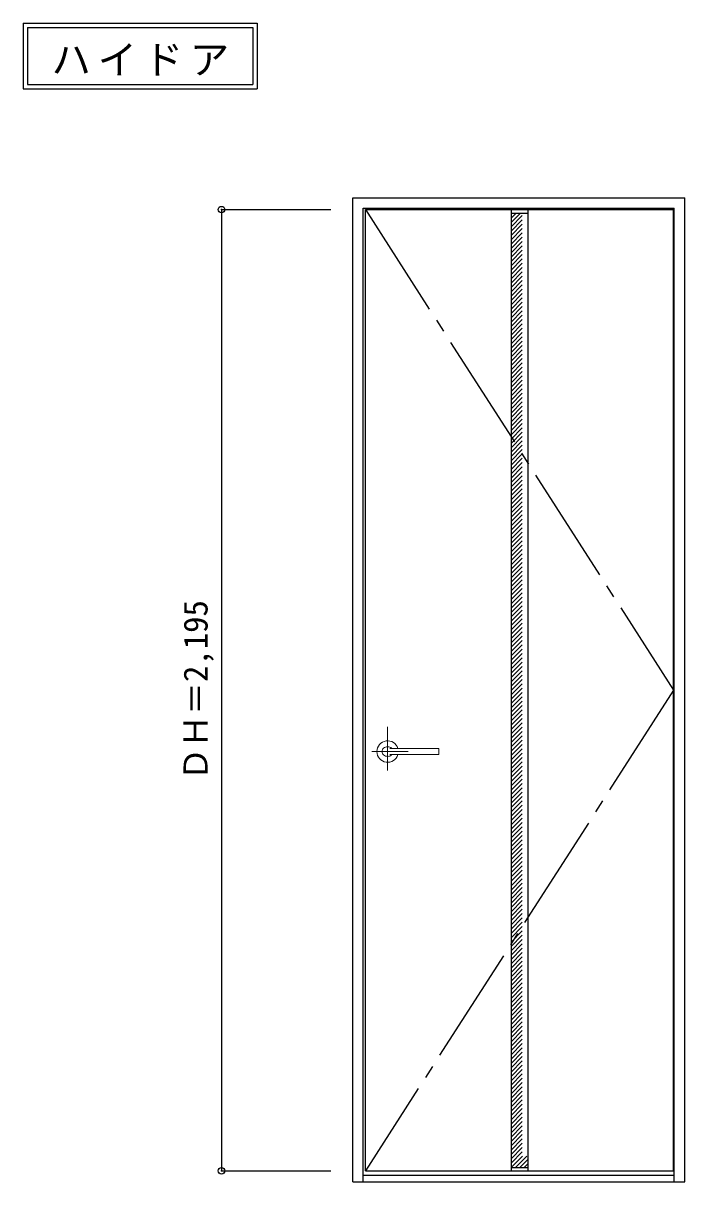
# Model space of a CAD drawing. Units: millimetres, scale not verified. Extents: x -6000 to 5700, y -4307 to 4175.
# Drawn here: x -987 to 524, y -2701 to -56 of the extents above; entities that cross this region are included whole.
import ezdxf
from ezdxf.enums import TextEntityAlignment as Align

# ---------------------------------------------------------------- set-up
doc = ezdxf.new("R2010")
doc.units = ezdxf.units.MM
doc.header["$LTSCALE"] = 30
doc.header["$PDMODE"] = 32
doc.header["$PDSIZE"] = 15
for name, pattern in [('CHAIN1', [8, 5, -1, 1, -1]), ('CHAIN2', [12, 9, -1, 1, -1]), ('DASHED1', [1.8, 1.2, -0.6])]:
    doc.linetypes.add(name, pattern=pattern)
for name, color, linetype in [('0-2_扉', 3, 'Continuous'), ('0-3_仕上げ', 3, 'Continuous'), ('0-4_枠', 3, 'Continuous'), ('0-7', 7, 'CHAIN2'), ('0-A_文字', 7, 'Continuous'), ('0-B_寸法', 7, 'Continuous'), ('0-C_ハッチ', 4, 'DASHED1')]:
    doc.layers.add(name, color=color, linetype=linetype)
doc.layers.add('0-5_レバー', color=7, linetype='Continuous', lineweight=18)
doc.styles.add('ＭＳ ゴシック', font='')
doc.styles.get('ＭＳ ゴシック').set_extended_font_data('MS Gothic')

msp = doc.modelspace()

# ---------------------------------------------------------------- linework, layer by layer
at = {"layer": '0-2_扉'}
for p, q in [((-205.2, -481.25), (497.8, -481.25)), ((-205.2, -2676.25), (-205.2, -481.25)), ((497.8, -2676.25), (497.8, -481.25)), ((-205.2, -2676.25), (497.8, -2676.25))]:
    msp.add_line(p, q, dxfattribs=at)
at = {"layer": '0-3_仕上げ'}
for p, q in [((127.3, -481.25), (127.3, -2676.25)), ((165.3, -481.25), (165.3, -2676.25))]:
    msp.add_line(p, q, dxfattribs=at)
at = {"layer": '0-3_仕上げ', "color": 7}
for p, q in [((127.3, -489.25), (165.3, -489.25)), ((127.3, -2668.25), (165.3, -2668.25))]:
    msp.add_line(p, q, dxfattribs=at)
at = {"layer": '0-4_枠'}
for p, q in [((-234.2, -454.25), (523.8, -454.25)), ((-234.2, -2701.25), (-234.2, -454.25)), ((523.8, -2701.25), (523.8, -454.25)), ((-210.2, -478.25), (499.8, -478.25)), ((-210.2, -2701.25), (-210.2, -478.25)), ((499.8, -2701.25), (499.8, -478.25)), ((-210.2, -2686.25), (499.8, -2686.25)), ((-234.2, -2701.25), (523.8, -2701.25))]:
    msp.add_line(p, q, dxfattribs=at)
at = {"layer": '0-5_レバー', "color": 4, "linetype": 'CHAIN1'}
for p, q in [((-154.7, -1662.29), (-154.7, -1762.14)), ((-107.9, -1718.75), (-190.92, -1718.75))]:
    msp.add_line(p, q, dxfattribs=at)
at = {"layer": '0-5_レバー'}
for q in [(-37.7, -1713.26), (-37.7, -1724.25)]:
    msp.add_line((-37.7, -1718.75), q, dxfattribs=at)
for points in [[(-144.74, -1711.76), (-145.51, -1710.97), (-147.48, -1709.6), (-149.73, -1708.59), (-152.16, -1707.96), (-154.7, -1707.75), (-157.24, -1707.96), (-159.67, -1708.59), (-161.92, -1709.6), (-163.89, -1710.97), (-165.51, -1712.64), (-166.71, -1714.54), (-167.45, -1716.6), (-167.7, -1718.75), (-167.45, -1720.9), (-166.71, -1722.96), (-165.51, -1724.86), (-163.89, -1726.53), (-161.92, -1727.9), (-159.67, -1728.91), (-157.24, -1729.54), (-154.7, -1729.75), (-152.16, -1729.54), (-149.73, -1728.91), (-147.48, -1727.9), (-145.51, -1726.53), (-144.74, -1725.74)], [(-39.2, -1711.75), (-48.93, -1711.75), (-59.11, -1711.75), (-68.71, -1711.75), (-77.7, -1711.75), (-86.11, -1711.75), (-93.92, -1711.75), (-100.74, -1711.75), (-107.04, -1711.75), (-112.8, -1711.75), (-118.05, -1711.75), (-122.84, -1711.75), (-127.5, -1711.75), (-131.7, -1711.75), (-135.45, -1711.75), (-137.45, -1711.75), (-139.3, -1711.75), (-141.31, -1711.76), (-143.72, -1711.76), (-145.21, -1711.76), (-146.75, -1711.76), (-148.27, -1711.76), (-149.37, -1711.76), (-149.83, -1711.76), (-149.83, -1711.77)], [(-39.2, -1711.75), (-48.28, -1711.75), (-48.68, -1711.75)], [(-149.68, -1725.74), (-149.55, -1725.74), (-149.11, -1725.74), (-148.39, -1725.74), (-147.37, -1725.74), (-146.11, -1725.74), (-144.76, -1725.74), (-141.9, -1725.74), (-138.92, -1725.75), (-135.9, -1725.75), (-132.86, -1725.75), (-129.79, -1725.75), (-126.71, -1725.75), (-122.71, -1725.75), (-118.3, -1725.75), (-113.33, -1725.75), (-107.8, -1725.75), (-101.71, -1725.75), (-95.06, -1725.75), (-87.85, -1725.75), (-79.26, -1725.75), (-70, -1725.75), (-60.06, -1725.75), (-49.45, -1725.75), (-39.2, -1725.75)]]:
    msp.add_lwpolyline(points, dxfattribs=at)
for centre, radius, start, end in [((-154.7, -1718.75), 24.55, 16.59952, 343.36736), ((-39.2, -1713.25), 1.5, 0.00847, 89.9163), ((-39.2, -1713.25), 1.5, 360, 90.17419), ((-39.2, -1724.25), 1.5, 270.16419, 0), ((-39.2, -1724.25), 1.5, 269.91059, 359.99153)]:
    msp.add_arc(centre, radius, start, end, dxfattribs=at)
at = {"layer": '0-7'}
for p, q in [((-205.2, -481.25), (497.8, -1578.75)), ((497.8, -1578.75), (-205.2, -2676.25))]:
    msp.add_line(p, q, dxfattribs=at)
at = {"layer": '0-A_文字'}
for p, q in [((-986.8, -55.5), (-986.8, -205.5)), ((-976.8, -65.5), (-462.47, -65.5)), ((-462.47, -65.5), (-462.47, -195.5)), ((-986.8, -205.5), (-452.47, -205.5))]:
    msp.add_line(p, q, dxfattribs=at)
for points in [[(-986.8, -55.5), (-452.47, -55.5), (-452.47, -205.5)], [(-976.8, -65.5), (-976.8, -195.5), (-462.47, -195.5)]]:
    msp.add_lwpolyline(points, dxfattribs=at)
at = {"layer": '0-B_寸法', "color": 4}
for p, q in [((-534.2, -481.25), (-284.2, -481.25)), ((-534.2, -481.25), (-534.2, -2676.25)), ((-534.2, -2676.25), (-284.2, -2676.25))]:
    msp.add_line(p, q, dxfattribs=at)
at = {"layer": '0-B_寸法'}
for p in [(-534.2, -481.25), (-534.2, -2676.25)]:
    msp.add_point(p, dxfattribs=at)
at = {"layer": '0-C_ハッチ'}
for p, q in [((127.3, -490.55), (128.6, -489.25)), ((127.3, -520.25), (158.3, -489.25)), ((127.3, -510.35), (148.4, -489.25)), ((127.3, -500.45), (138.5, -489.25)), ((127.3, -530.15), (165.3, -492.15)), ((127.3, -540.05), (165.3, -502.05)), ((127.3, -549.95), (165.3, -511.95)), ((127.3, -559.85), (165.3, -521.85)), ((127.3, -569.75), (165.3, -531.75)), ((127.3, -579.65), (165.3, -541.65)), ((127.3, -589.55), (165.3, -551.55)), ((127.3, -599.45), (165.3, -561.45)), ((127.3, -609.35), (165.3, -571.35)), ((127.3, -619.25), (165.3, -581.25)), ((127.3, -629.15), (165.3, -591.15)), ((127.3, -639.05), (165.3, -601.05)), ((127.3, -648.95), (165.3, -610.95)), ((127.3, -658.85), (165.3, -620.85)), ((127.3, -668.74), (165.3, -630.74)), ((127.3, -678.64), (165.3, -640.64)), ((127.3, -688.54), (165.3, -650.54)), ((127.3, -698.44), (165.3, -660.44)), ((127.3, -708.34), (165.3, -670.34)), ((127.3, -718.24), (165.3, -680.24)), ((127.3, -728.14), (165.3, -690.14)), ((127.3, -738.04), (165.3, -700.04)), ((127.3, -747.94), (165.3, -709.94)), ((127.3, -757.84), (165.3, -719.84)), ((127.3, -767.74), (165.3, -729.74)), ((127.3, -777.64), (165.3, -739.64)), ((127.3, -787.54), (165.3, -749.54)), ((127.3, -797.44), (165.3, -759.44)), ((127.3, -807.34), (165.3, -769.34)), ((127.3, -817.24), (165.3, -779.24)), ((127.3, -827.14), (165.3, -789.14)), ((127.3, -837.04), (165.3, -799.04)), ((127.3, -846.94), (165.3, -808.94)), ((127.3, -856.84), (165.3, -818.84)), ((127.3, -866.73), (165.3, -828.73)), ((127.3, -876.63), (165.3, -838.63)), ((127.3, -886.53), (165.3, -848.53)), ((127.3, -896.43), (165.3, -858.43)), ((127.3, -906.33), (165.3, -868.33)), ((127.3, -916.23), (165.3, -878.23)), ((127.3, -926.13), (165.3, -888.13)), ((127.3, -936.03), (165.3, -898.03)), ((127.3, -945.93), (165.3, -907.93)), ((127.3, -955.83), (165.3, -917.83)), ((127.3, -965.73), (165.3, -927.73)), ((127.3, -975.63), (165.3, -937.63)), ((127.3, -985.53), (165.3, -947.53)), ((127.3, -995.43), (165.3, -957.43)), ((127.3, -1005.33), (165.3, -967.33)), ((127.3, -1015.23), (165.3, -977.23)), ((127.3, -1025.13), (165.3, -987.13)), ((127.3, -1035.03), (165.3, -997.03)), ((127.3, -1044.93), (165.3, -1006.93)), ((127.3, -1054.83), (165.3, -1016.83)), ((127.3, -1064.72), (165.3, -1026.72)), ((127.3, -1074.62), (165.3, -1036.62)), ((127.3, -1084.52), (165.3, -1046.52)), ((127.3, -1094.42), (165.3, -1056.42)), ((127.3, -1104.32), (165.3, -1066.32)), ((127.3, -1114.22), (165.3, -1076.22)), ((127.3, -1124.12), (165.3, -1086.12)), ((127.3, -1134.02), (165.3, -1096.02)), ((127.3, -1143.92), (165.3, -1105.92)), ((127.3, -1153.82), (165.3, -1115.82)), ((127.3, -1163.72), (165.3, -1125.72)), ((127.3, -1173.62), (165.3, -1135.62)), ((127.3, -1183.52), (165.3, -1145.52)), ((127.3, -1193.42), (165.3, -1155.42)), ((127.3, -1203.32), (165.3, -1165.32)), ((127.3, -1213.22), (165.3, -1175.22)), ((127.3, -1223.12), (165.3, -1185.12)), ((127.3, -1233.02), (165.3, -1195.02)), ((127.3, -1242.92), (165.3, -1204.92)), ((127.3, -1252.82), (165.3, -1214.82)), ((127.3, -1262.71), (165.3, -1224.71)), ((127.3, -1272.61), (165.3, -1234.61)), ((127.3, -1282.51), (165.3, -1244.51)), ((127.3, -1292.41), (165.3, -1254.41)), ((127.3, -1302.31), (165.3, -1264.31)), ((127.3, -1312.21), (165.3, -1274.21)), ((127.3, -1322.11), (165.3, -1284.11)), ((127.3, -1332.01), (165.3, -1294.01)), ((127.3, -1341.91), (165.3, -1303.91)), ((127.3, -1351.81), (165.3, -1313.81)), ((127.3, -1361.71), (165.3, -1323.71)), ((127.3, -1371.61), (165.3, -1333.61)), ((127.3, -1381.51), (165.3, -1343.51)), ((127.3, -1391.41), (165.3, -1353.41)), ((127.3, -1401.31), (165.3, -1363.31)), ((127.3, -1411.21), (165.3, -1373.21)), ((127.3, -1421.11), (165.3, -1383.11)), ((127.3, -1431.01), (165.3, -1393.01)), ((127.3, -1440.91), (165.3, -1402.91)), ((127.3, -1450.81), (165.3, -1412.81)), ((127.3, -1460.7), (165.3, -1422.7)), ((127.3, -1470.6), (165.3, -1432.6)), ((127.3, -1480.5), (165.3, -1442.5)), ((127.3, -1490.4), (165.3, -1452.4)), ((127.3, -1500.3), (165.3, -1462.3)), ((127.3, -1510.2), (165.3, -1472.2)), ((127.3, -1520.1), (165.3, -1482.1)), ((127.3, -1530), (165.3, -1492)), ((127.3, -1539.9), (165.3, -1501.9)), ((127.3, -1549.8), (165.3, -1511.8)), ((127.3, -1559.7), (165.3, -1521.7)), ((127.3, -1569.6), (165.3, -1531.6)), ((127.3, -1579.5), (165.3, -1541.5)), ((127.3, -1589.4), (165.3, -1551.4)), ((127.3, -1599.3), (165.3, -1561.3)), ((127.3, -1609.2), (165.3, -1571.2)), ((127.3, -1619.1), (165.3, -1581.1)), ((127.3, -1629), (165.3, -1591)), ((127.3, -1638.9), (165.3, -1600.9)), ((127.3, -1648.79), (165.3, -1610.79)), ((127.3, -1658.69), (165.3, -1620.69)), ((127.3, -1668.59), (165.3, -1630.59)), ((127.3, -1678.49), (165.3, -1640.49)), ((127.3, -1688.39), (165.3, -1650.39)), ((127.3, -1698.29), (165.3, -1660.29)), ((127.3, -1708.19), (165.3, -1670.19)), ((127.3, -1718.09), (165.3, -1680.09)), ((127.3, -1727.99), (165.3, -1689.99)), ((127.3, -1737.89), (165.3, -1699.89)), ((127.3, -1747.79), (165.3, -1709.79)), ((127.3, -1757.69), (165.3, -1719.69)), ((127.3, -1767.59), (165.3, -1729.59)), ((127.3, -1777.49), (165.3, -1739.49)), ((127.3, -1787.39), (165.3, -1749.39)), ((127.3, -1797.29), (165.3, -1759.29)), ((127.3, -1807.19), (165.3, -1769.19)), ((127.3, -1817.09), (165.3, -1779.09)), ((127.3, -1826.99), (165.3, -1788.99)), ((127.3, -1836.89), (165.3, -1798.89)), ((127.3, -1846.78), (165.3, -1808.78)), ((127.3, -1856.68), (165.3, -1818.68)), ((127.3, -1866.58), (165.3, -1828.58)), ((127.3, -1876.48), (165.3, -1838.48)), ((127.3, -1886.38), (165.3, -1848.38)), ((127.3, -1896.28), (165.3, -1858.28)), ((127.3, -1906.18), (165.3, -1868.18)), ((127.3, -1916.08), (165.3, -1878.08)), ((127.3, -1925.98), (165.3, -1887.98)), ((127.3, -1935.88), (165.3, -1897.88)), ((127.3, -1945.78), (165.3, -1907.78)), ((127.3, -1955.68), (165.3, -1917.68)), ((127.3, -1965.58), (165.3, -1927.58)), ((127.3, -1975.48), (165.3, -1937.48)), ((127.3, -1985.38), (165.3, -1947.38)), ((127.3, -1995.28), (165.3, -1957.28)), ((127.3, -2005.18), (165.3, -1967.18)), ((127.3, -2015.08), (165.3, -1977.08)), ((127.3, -2024.98), (165.3, -1986.98)), ((127.3, -2034.88), (165.3, -1996.88)), ((127.3, -2044.77), (165.3, -2006.77)), ((127.3, -2054.67), (165.3, -2016.67)), ((127.3, -2064.57), (165.3, -2026.57)), ((127.3, -2074.47), (165.3, -2036.47)), ((127.3, -2084.37), (165.3, -2046.37)), ((127.3, -2094.27), (165.3, -2056.27)), ((127.3, -2104.17), (165.3, -2066.17)), ((127.3, -2114.07), (165.3, -2076.07)), ((127.3, -2123.97), (165.3, -2085.97)), ((127.3, -2133.87), (165.3, -2095.87)), ((127.3, -2143.77), (165.3, -2105.77)), ((127.3, -2153.67), (165.3, -2115.67)), ((127.3, -2163.57), (165.3, -2125.57)), ((127.3, -2173.47), (165.3, -2135.47)), ((127.3, -2183.37), (165.3, -2145.37)), ((127.3, -2193.27), (165.3, -2155.27)), ((127.3, -2203.17), (165.3, -2165.17)), ((127.3, -2213.07), (165.3, -2175.07)), ((127.3, -2222.97), (165.3, -2184.97)), ((127.3, -2232.87), (165.3, -2194.87)), ((127.3, -2242.76), (165.3, -2204.76)), ((127.3, -2252.66), (165.3, -2214.66)), ((127.3, -2262.56), (165.3, -2224.56)), ((127.3, -2272.46), (165.3, -2234.46)), ((127.3, -2282.36), (165.3, -2244.36)), ((127.3, -2292.26), (165.3, -2254.26)), ((127.3, -2302.16), (165.3, -2264.16)), ((127.3, -2312.06), (165.3, -2274.06)), ((127.3, -2321.96), (165.3, -2283.96)), ((127.3, -2331.86), (165.3, -2293.86)), ((127.3, -2341.76), (165.3, -2303.76)), ((127.3, -2351.66), (165.3, -2313.66)), ((127.3, -2361.56), (165.3, -2323.56)), ((127.3, -2371.46), (165.3, -2333.46)), ((127.3, -2381.36), (165.3, -2343.36)), ((127.3, -2391.26), (165.3, -2353.26)), ((127.3, -2401.16), (165.3, -2363.16)), ((127.3, -2411.06), (165.3, -2373.06)), ((127.3, -2420.96), (165.3, -2382.96)), ((127.3, -2430.86), (165.3, -2392.86)), ((127.3, -2440.75), (165.3, -2402.75)), ((127.3, -2450.65), (165.3, -2412.65)), ((127.3, -2460.55), (165.3, -2422.55)), ((127.3, -2470.45), (165.3, -2432.45)), ((127.3, -2480.35), (165.3, -2442.35)), ((127.3, -2490.25), (165.3, -2452.25)), ((127.3, -2500.15), (165.3, -2462.15)), ((127.3, -2510.05), (165.3, -2472.05)), ((127.3, -2519.95), (165.3, -2481.95)), ((127.3, -2529.85), (165.3, -2491.85)), ((127.3, -2539.75), (165.3, -2501.75)), ((127.3, -2549.65), (165.3, -2511.65)), ((127.3, -2559.55), (165.3, -2521.55)), ((127.3, -2569.45), (165.3, -2531.45)), ((127.3, -2579.35), (165.3, -2541.35)), ((127.3, -2589.25), (165.3, -2551.25)), ((127.3, -2599.15), (165.3, -2561.15)), ((127.3, -2609.05), (165.3, -2571.05)), ((127.3, -2618.95), (165.3, -2580.95)), ((127.3, -2628.84), (165.3, -2590.84)), ((127.3, -2638.74), (165.3, -2600.74)), ((127.3, -2648.64), (165.3, -2610.64)), ((127.3, -2658.54), (165.3, -2620.54)), ((127.49, -2668.25), (165.3, -2630.44)), ((137.39, -2668.25), (165.3, -2640.34)), ((147.29, -2668.25), (165.3, -2650.24)), ((157.19, -2668.25), (165.3, -2660.14))]:
    msp.add_line(p, q, dxfattribs=at)

# ---------------------------------------------------------------- texts
at = {"layer": '0-A_文字', "insert": (-922.14, -175.5), "char_height": 65.98, "attachment_point": 7, "style": 'ＭＳ ゴシック'}
msp.add_mtext('\\T1.17;ハイドア', dxfattribs=at)
at = {"layer": '0-B_寸法', "style": 'ＭＳ ゴシック'}
msp.add_text('ＤＨ＝2,195', height=54.99, rotation=90, dxfattribs=at).set_placement((-549.2, -1785), align=Align.BOTTOM_LEFT)

doc.saveas('drawing.dxf')
